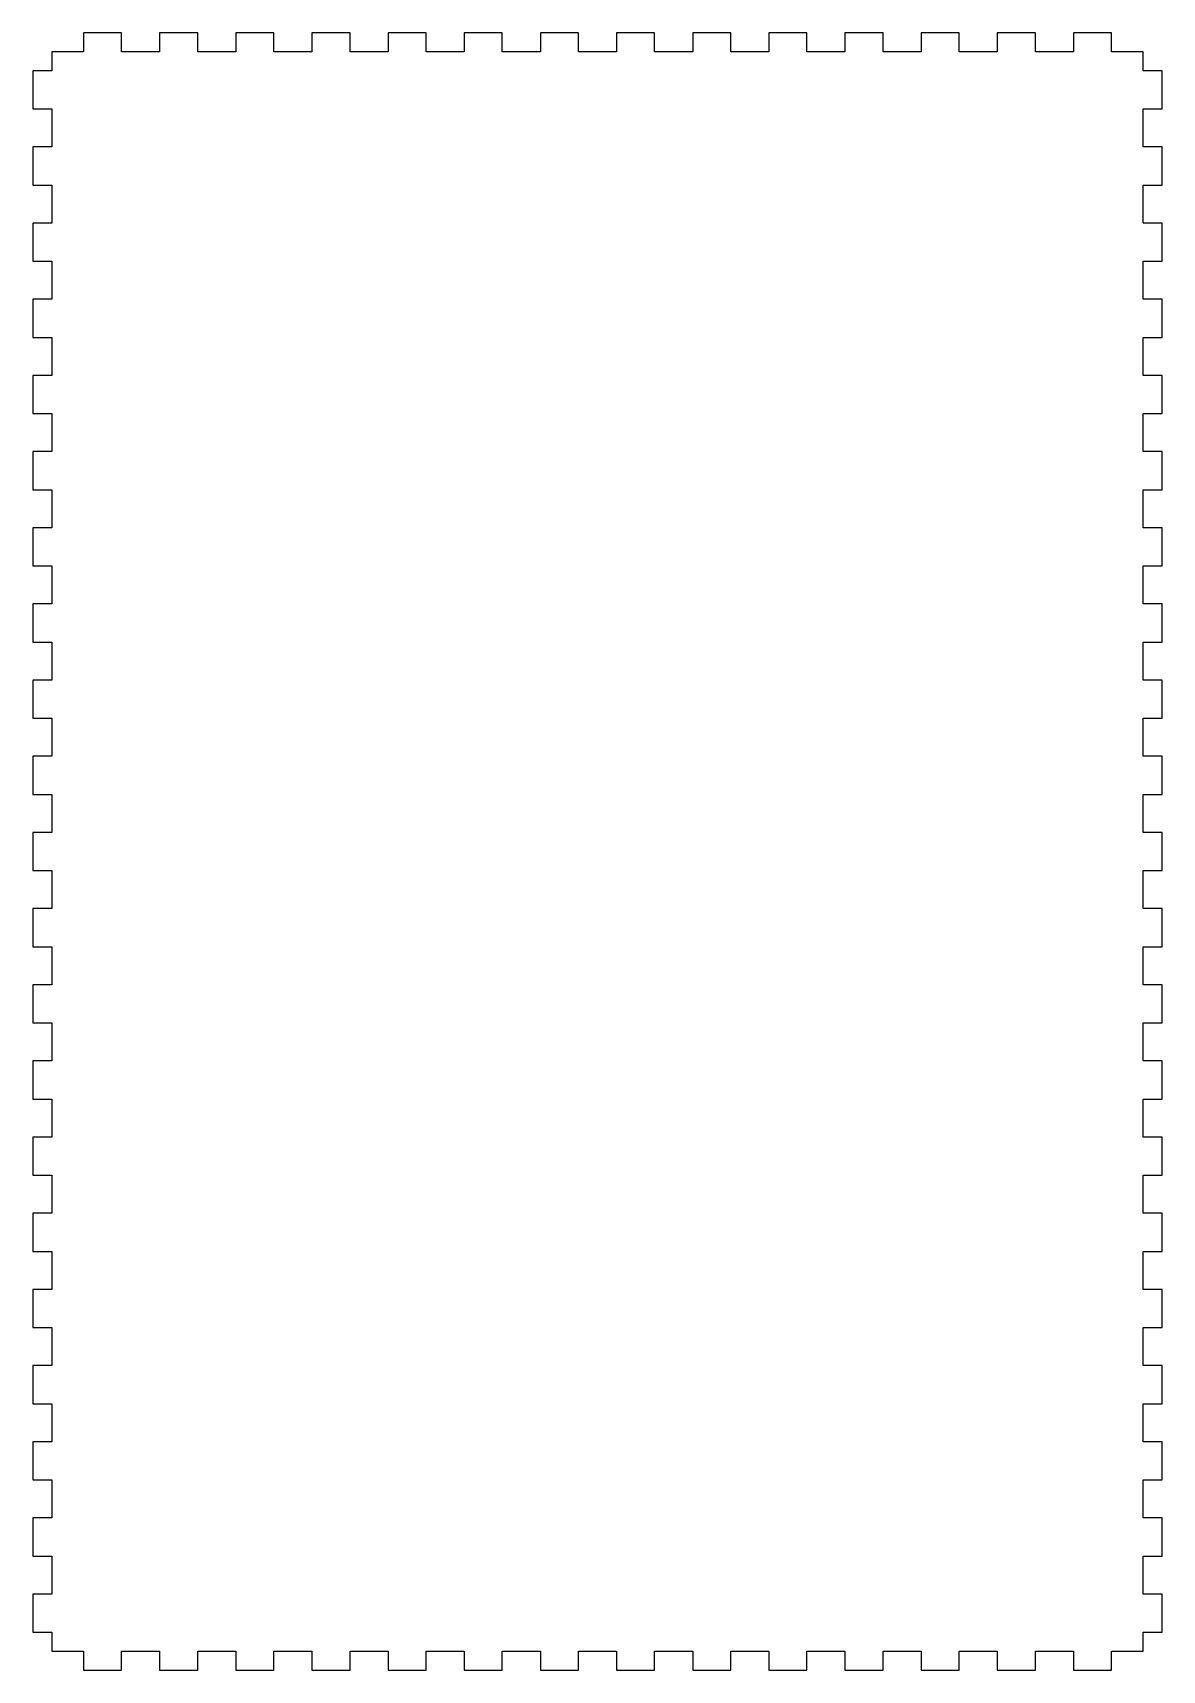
# Model space of a CAD drawing. Header units: millimetres. Extents: x -89 to 89, y -129 to 129.
import ezdxf

# ---------------------------------------------------------------- set-up
doc = ezdxf.new("R2010")
doc.units = ezdxf.units.MM
doc.layers.get('0').update_dxf_attribs({"linetype": 'CONTINUOUS'})

msp = doc.modelspace()

# ---------------------------------------------------------------- linework, layer by layer
for p, q in [((-75, 129), (-81, 129)), ((-81, 129), (-81, 126)), ((-75, 126), (-75, 129)), ((-63, 129), (-69, 129)), ((-69, 129), (-69, 126)), ((-63, 126), (-63, 129)), ((-51, 129), (-57, 129)), ((-57, 129), (-57, 126)), ((-51, 126), (-51, 129)), ((-39, 129), (-45, 129)), ((-45, 129), (-45, 126)), ((-39, 126), (-39, 129)), ((-27, 129), (-33, 129)), ((-33, 129), (-33, 126)), ((-27, 126), (-27, 129)), ((-15, 129), (-21, 129)), ((-21, 129), (-21, 126)), ((-15, 126), (-15, 129)), ((-3, 129), (-9, 129)), ((-9, 129), (-9, 126)), ((-3, 126), (-3, 129)), ((9, 129), (3, 129)), ((3, 129), (3, 126)), ((9, 126), (9, 129)), ((21, 129), (15, 129)), ((15, 129), (15, 126)), ((21, 126), (21, 129)), ((33, 129), (27, 129)), ((27, 129), (27, 126)), ((33, 126), (33, 129)), ((45, 129), (39, 129)), ((39, 129), (39, 126)), ((45, 126), (45, 129)), ((57, 129), (51, 129)), ((51, 129), (51, 126)), ((57, 126), (57, 129)), ((69, 129), (63, 129)), ((63, 129), (63, 126)), ((69, 126), (69, 129)), ((81, 129), (75, 129)), ((75, 129), (75, 126)), ((81, 126), (81, 129)), ((-81, 126), (-86, 126)), ((-86, 126), (-86, 123)), ((-69, 126), (-75, 126)), ((-57, 126), (-63, 126)), ((-45, 126), (-51, 126)), ((-33, 126), (-39, 126)), ((-21, 126), (-27, 126)), ((-9, 126), (-15, 126)), ((3, 126), (-3, 126)), ((15, 126), (9, 126)), ((27, 126), (21, 126)), ((39, 126), (33, 126)), ((51, 126), (45, 126)), ((63, 126), (57, 126)), ((75, 126), (69, 126)), ((86, 126), (81, 126)), ((86, 123), (86, 126)), ((-86, 123), (-89, 123)), ((-89, 123), (-89, 117)), ((89, 123), (86, 123)), ((89, 117), (89, 123)), ((-89, 117), (-86, 117)), ((-86, 117), (-86, 111)), ((86, 111), (86, 117)), ((86, 117), (89, 117)), ((-86, 111), (-89, 111)), ((-89, 111), (-89, 105)), ((89, 111), (86, 111)), ((89, 105), (89, 111)), ((-89, 105), (-86, 105)), ((-86, 105), (-86, 99)), ((86, 99), (86, 105)), ((86, 105), (89, 105)), ((-86, 99), (-89, 99)), ((-89, 99), (-89, 93)), ((89, 99), (86, 99)), ((89, 93), (89, 99)), ((-89, 93), (-86, 93)), ((-86, 93), (-86, 87)), ((86, 87), (86, 93)), ((86, 93), (89, 93)), ((-86, 87), (-89, 87)), ((-89, 87), (-89, 81)), ((89, 87), (86, 87)), ((89, 81), (89, 87)), ((-89, 81), (-86, 81)), ((-86, 81), (-86, 75)), ((86, 75), (86, 81)), ((86, 81), (89, 81)), ((-86, 75), (-89, 75)), ((-89, 75), (-89, 69)), ((89, 75), (86, 75)), ((89, 69), (89, 75)), ((-89, 69), (-86, 69)), ((-86, 69), (-86, 63)), ((86, 63), (86, 69)), ((86, 69), (89, 69)), ((-86, 63), (-89, 63)), ((-89, 63), (-89, 57)), ((89, 63), (86, 63)), ((89, 57), (89, 63)), ((-89, 57), (-86, 57)), ((-86, 57), (-86, 51)), ((86, 51), (86, 57)), ((86, 57), (89, 57)), ((-86, 51), (-89, 51)), ((-89, 51), (-89, 45)), ((89, 51), (86, 51)), ((89, 45), (89, 51)), ((-89, 45), (-86, 45)), ((-86, 45), (-86, 39)), ((86, 39), (86, 45)), ((86, 45), (89, 45)), ((-86, 39), (-89, 39)), ((-89, 39), (-89, 33)), ((89, 39), (86, 39)), ((89, 33), (89, 39)), ((-89, 33), (-86, 33)), ((-86, 33), (-86, 27)), ((86, 27), (86, 33)), ((86, 33), (89, 33)), ((-86, 27), (-89, 27)), ((-89, 27), (-89, 21)), ((89, 27), (86, 27)), ((89, 21), (89, 27)), ((-89, 21), (-86, 21)), ((-86, 21), (-86, 15)), ((86, 15), (86, 21)), ((86, 21), (89, 21)), ((-86, 15), (-89, 15)), ((-89, 15), (-89, 9)), ((89, 15), (86, 15)), ((89, 9), (89, 15)), ((-89, 9), (-86, 9)), ((-86, 9), (-86, 3)), ((86, 3), (86, 9)), ((86, 9), (89, 9)), ((-86, 3), (-89, 3)), ((-89, 3), (-89, -3)), ((89, 3), (86, 3)), ((89, -3), (89, 3)), ((-89, -3), (-86, -3)), ((-86, -3), (-86, -9)), ((86, -9), (86, -3)), ((86, -3), (89, -3)), ((-86, -9), (-89, -9)), ((-89, -9), (-89, -15)), ((89, -9), (86, -9)), ((89, -15), (89, -9)), ((-89, -15), (-86, -15)), ((-86, -15), (-86, -21)), ((86, -21), (86, -15)), ((86, -15), (89, -15)), ((-86, -21), (-89, -21)), ((-89, -21), (-89, -27)), ((89, -21), (86, -21)), ((89, -27), (89, -21)), ((-89, -27), (-86, -27)), ((-86, -27), (-86, -33)), ((86, -33), (86, -27)), ((86, -27), (89, -27)), ((-86, -33), (-89, -33)), ((-89, -33), (-89, -39)), ((89, -33), (86, -33)), ((89, -39), (89, -33)), ((-89, -39), (-86, -39)), ((-86, -39), (-86, -45)), ((86, -45), (86, -39)), ((86, -39), (89, -39)), ((-86, -45), (-89, -45)), ((-89, -45), (-89, -51)), ((89, -45), (86, -45)), ((89, -51), (89, -45)), ((-89, -51), (-86, -51)), ((-86, -51), (-86, -57)), ((86, -57), (86, -51)), ((86, -51), (89, -51)), ((-86, -57), (-89, -57)), ((-89, -57), (-89, -63)), ((89, -57), (86, -57)), ((89, -63), (89, -57)), ((-89, -63), (-86, -63)), ((-86, -63), (-86, -69)), ((86, -69), (86, -63)), ((86, -63), (89, -63)), ((-86, -69), (-89, -69)), ((-89, -69), (-89, -75)), ((89, -69), (86, -69)), ((89, -75), (89, -69)), ((-89, -75), (-86, -75)), ((-86, -75), (-86, -81)), ((86, -81), (86, -75)), ((86, -75), (89, -75)), ((-86, -81), (-89, -81)), ((-89, -81), (-89, -87)), ((89, -81), (86, -81)), ((89, -87), (89, -81)), ((-89, -87), (-86, -87)), ((-86, -87), (-86, -93)), ((86, -93), (86, -87)), ((86, -87), (89, -87)), ((-86, -93), (-89, -93)), ((-89, -93), (-89, -99)), ((89, -93), (86, -93)), ((89, -99), (89, -93)), ((-89, -99), (-86, -99)), ((-86, -99), (-86, -105)), ((86, -105), (86, -99)), ((86, -99), (89, -99)), ((-86, -105), (-89, -105)), ((-89, -105), (-89, -111)), ((89, -105), (86, -105)), ((89, -111), (89, -105)), ((-89, -111), (-86, -111)), ((-86, -111), (-86, -117)), ((86, -117), (86, -111)), ((86, -111), (89, -111)), ((-86, -117), (-89, -117)), ((-89, -117), (-89, -123)), ((89, -117), (86, -117)), ((89, -123), (89, -117)), ((-89, -123), (-86, -123)), ((-86, -123), (-86, -126)), ((86, -126), (86, -123)), ((86, -123), (89, -123)), ((-86, -126), (-81, -126)), ((-81, -126), (-81, -129)), ((-75, -129), (-75, -126)), ((-75, -126), (-69, -126)), ((-69, -126), (-69, -129)), ((-63, -129), (-63, -126)), ((-63, -126), (-57, -126)), ((-57, -126), (-57, -129)), ((-51, -129), (-51, -126)), ((-51, -126), (-45, -126)), ((-45, -126), (-45, -129)), ((-39, -129), (-39, -126)), ((-39, -126), (-33, -126)), ((-33, -126), (-33, -129)), ((-27, -129), (-27, -126)), ((-27, -126), (-21, -126)), ((-21, -126), (-21, -129)), ((-15, -129), (-15, -126)), ((-15, -126), (-9, -126)), ((-9, -126), (-9, -129)), ((-3, -129), (-3, -126)), ((-3, -126), (3, -126)), ((3, -126), (3, -129)), ((9, -129), (9, -126)), ((9, -126), (15, -126)), ((15, -126), (15, -129)), ((21, -129), (21, -126)), ((21, -126), (27, -126)), ((27, -126), (27, -129)), ((33, -129), (33, -126)), ((33, -126), (39, -126)), ((39, -126), (39, -129)), ((45, -129), (45, -126)), ((45, -126), (51, -126)), ((51, -126), (51, -129)), ((57, -129), (57, -126)), ((57, -126), (63, -126)), ((63, -126), (63, -129)), ((69, -129), (69, -126)), ((69, -126), (75, -126)), ((75, -126), (75, -129)), ((81, -129), (81, -126)), ((81, -126), (86, -126)), ((-81, -129), (-75, -129)), ((-69, -129), (-63, -129)), ((-57, -129), (-51, -129)), ((-45, -129), (-39, -129)), ((-33, -129), (-27, -129)), ((-21, -129), (-15, -129)), ((-9, -129), (-3, -129)), ((3, -129), (9, -129)), ((15, -129), (21, -129)), ((27, -129), (33, -129)), ((39, -129), (45, -129)), ((51, -129), (57, -129)), ((63, -129), (69, -129)), ((75, -129), (81, -129))]:
    msp.add_line(p, q)

doc.saveas('drawing.dxf')
